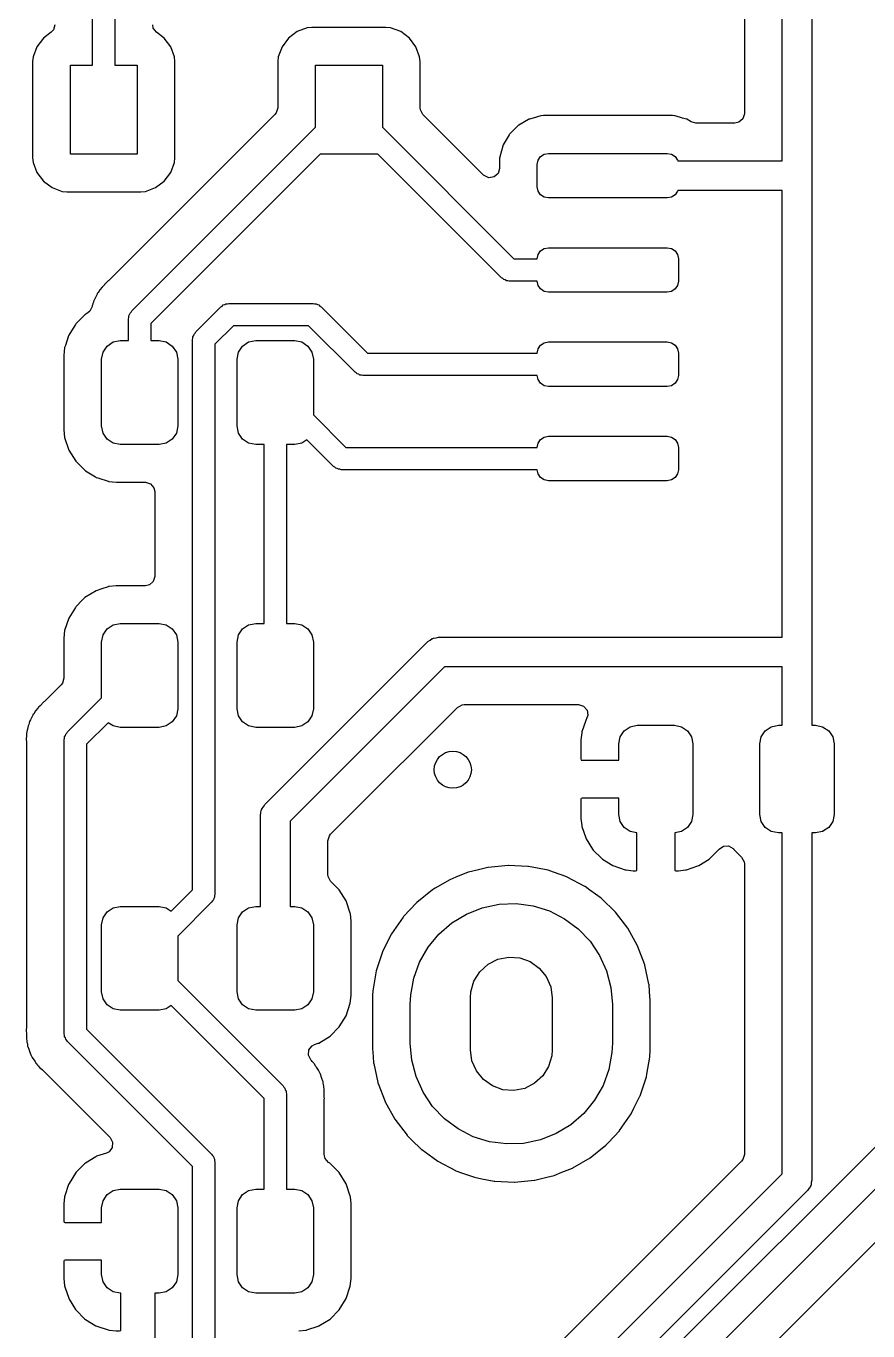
# Model space of a CAD drawing. Extents: x 84 to 124, y -235 to -33.
# Drawn here: x 92.81 to 104.14, y -87.45 to -69.88 of the extents above; entities that cross this region are included whole.
import ezdxf

# ---------------------------------------------------------------- set-up
doc = ezdxf.new("R2010")
doc.units = 0
doc.layers.add('BLACK', color=7, linetype='CONTINUOUS')

msp = doc.modelspace()

# ---------------------------------------------------------------- linework, layer by layer
at = {"layer": 'BLACK', "linetype": 'CONTINUOUS'}
for p, q in [((102.985, -71.692), (102.985, -68.045)), ((103.385, -68.045), (103.385, -79.295)), ((102.477, -68.4613), (102.477, -71.0575)), ((93.704, -70.403), (93.704, -69.2475)), ((94.004, -69.3096), (94.004, -70.403)), ((93.1755, -69.9288), (93.1451, -69.9616)), ((93.1955, -69.8607), (93.1755, -69.9288)), ((94.5204, -69.9047), (94.5125, -69.8607)), ((94.5629, -69.9616), (94.5204, -69.9047)), ((96.5937, -69.9013), (96.4573, -69.9524)), ((96.6559, -69.8945), (96.5937, -69.9013)), ((97.6521, -69.8945), (96.6559, -69.8945)), ((97.7143, -69.9013), (97.6521, -69.8945)), ((97.8507, -69.9524), (97.7143, -69.9013)), ((93.0407, -70.0397), (92.9534, -70.1563)), ((93.1451, -69.9616), (93.0407, -70.0397)), ((94.6673, -70.0397), (94.5629, -69.9616)), ((94.7546, -70.1563), (94.6673, -70.0397)), ((96.3407, -70.0397), (96.2534, -70.1563)), ((96.4573, -69.9524), (96.3407, -70.0397)), ((97.9673, -70.0397), (97.8507, -69.9524)), ((98.0546, -70.1563), (97.9673, -70.0397)), ((92.9023, -70.2927), (92.8955, -70.3549)), ((92.9534, -70.1563), (92.9023, -70.2927)), ((94.8057, -70.2927), (94.7546, -70.1563)), ((94.8125, -70.3549), (94.8057, -70.2927)), ((96.2023, -70.2927), (96.1955, -70.3549)), ((96.2534, -70.1563), (96.2023, -70.2927)), ((98.1057, -70.2927), (98.0546, -70.1563)), ((98.1125, -70.3549), (98.1057, -70.2927)), ((92.8955, -70.3549), (92.8955, -71.6511)), ((93.404, -71.603), (93.404, -70.403)), ((93.404, -70.403), (93.704, -70.403)), ((94.004, -70.403), (94.304, -70.403)), ((94.304, -70.403), (94.304, -71.603)), ((94.8125, -71.6511), (94.8125, -70.3549)), ((96.1955, -70.3549), (96.1955, -70.9781)), ((96.704, -71.2409), (96.704, -70.403)), ((96.704, -70.403), (97.604, -70.403)), ((97.604, -70.403), (97.604, -71.2409)), ((98.1125, -70.978), (98.1125, -70.3549)), ((96.1955, -70.9781), (96.1755, -71.0462)), ((98.1154, -71.0048), (98.1125, -70.978)), ((96.1586, -71.0671), (95.0295, -72.1962)), ((96.1755, -71.0462), (96.1586, -71.0671)), ((98.1494, -71.0671), (98.1154, -71.0048)), ((98.9664, -71.8841), (98.1494, -71.0671)), ((99.5696, -71.1369), (99.44, -71.2135)), ((99.5764, -71.1329), (99.5696, -71.1369)), ((99.5696, -71.1369), (99.5696, -71.1369)), ((99.584, -71.1306), (99.5764, -71.1329)), ((99.6362, -71.1155), (99.584, -71.1306)), ((99.584, -71.1306), (99.584, -71.1306)), ((99.7362, -71.0864), (99.6362, -71.1155)), ((99.7426, -71.0859), (99.7362, -71.0864)), ((99.771, -71.0837), (99.7426, -71.0859)), ((99.7426, -71.0859), (99.7426, -71.0859)), ((99.7711, -71.0837), (99.771, -71.0837)), ((99.7735, -71.0835), (99.7711, -71.0837)), ((101.507, -71.0835), (99.7735, -71.0835)), ((101.509, -71.0837), (101.507, -71.0835)), ((101.537, -71.0859), (101.509, -71.0837)), ((101.509, -71.0837), (101.509, -71.0837)), ((101.544, -71.0864), (101.537, -71.0859)), ((101.537, -71.0859), (101.537, -71.0859)), ((101.644, -71.1155), (101.544, -71.0864)), ((101.696, -71.1306), (101.644, -71.1155)), ((101.704, -71.1329), (101.696, -71.1306)), ((101.696, -71.1306), (101.696, -71.1306)), ((101.76, -71.166), (101.704, -71.1329)), ((101.824, -71.1835), (101.76, -71.166)), ((102.403, -71.1721), (102.35, -71.1835)), ((102.456, -71.1256), (102.403, -71.1721)), ((102.477, -71.0575), (102.456, -71.1256)), ((94.2314, -73.7134), (96.704, -71.2409)), ((97.604, -71.2409), (99.3751, -73.012)), ((99.3115, -71.342), (99.2572, -71.4338)), ((99.3155, -71.3352), (99.3115, -71.342)), ((99.3115, -71.342), (99.3115, -71.342)), ((99.4332, -71.2175), (99.3155, -71.3352)), ((99.44, -71.2135), (99.4332, -71.2175)), ((99.44, -71.2135), (99.44, -71.2135)), ((102.35, -71.1835), (101.824, -71.1835)), ((99.2309, -71.4784), (99.1844, -71.6382)), ((99.2572, -71.4338), (99.2309, -71.4784)), ((92.8955, -71.6511), (92.9023, -71.7133)), ((94.304, -71.603), (93.404, -71.603)), ((96.7661, -71.603), (94.4875, -73.8816)), ((94.8057, -71.7133), (94.8125, -71.6511)), ((97.5419, -71.603), (96.7661, -71.603)), ((99.2069, -73.2681), (97.5419, -71.603)), ((99.1831, -71.6545), (99.1815, -71.6755)), ((99.1815, -71.6755), (99.1815, -71.7951)), ((99.1839, -71.6446), (99.1831, -71.6545)), ((99.1844, -71.6382), (99.1839, -71.6446)), ((99.1839, -71.6446), (99.1839, -71.6446)), ((99.69, -71.742), (99.7014, -71.6846)), ((99.7014, -71.6846), (99.7339, -71.6359)), ((99.7339, -71.6359), (99.7826, -71.6034)), ((99.7826, -71.6034), (99.84, -71.592)), ((99.84, -71.592), (101.44, -71.592)), ((101.44, -71.592), (101.497, -71.6034)), ((101.497, -71.6034), (101.546, -71.6359)), ((101.546, -71.6359), (101.579, -71.6846)), ((101.579, -71.6846), (101.58, -71.692)), ((101.58, -71.692), (102.985, -71.692)), ((92.9023, -71.7133), (92.9534, -71.8497)), ((92.9534, -71.8497), (93.0407, -71.9663)), ((94.6673, -71.9663), (94.7546, -71.8497)), ((94.7546, -71.8497), (94.8057, -71.7133)), ((99.1615, -71.8632), (99.1078, -71.9097)), ((99.1815, -71.7951), (99.1615, -71.8632)), ((99.69, -72.042), (99.69, -71.742)), ((93.0407, -71.9663), (93.1573, -72.0536)), ((94.5507, -72.0536), (94.6673, -71.9663)), ((98.973, -71.8903), (98.9664, -71.8841)), ((99.0376, -71.9198), (98.973, -71.8903)), ((99.1078, -71.9097), (99.0376, -71.9198)), ((99.7014, -72.0994), (99.69, -72.042)), ((93.1573, -72.0536), (93.2937, -72.1047)), ((93.2937, -72.1047), (93.3559, -72.1115)), ((93.3559, -72.1115), (94.3521, -72.1115)), ((95.0295, -72.1962), (93.9299, -73.2958)), ((94.3521, -72.1115), (94.4143, -72.1047)), ((94.4143, -72.1047), (94.5507, -72.0536)), ((99.7339, -72.1481), (99.7014, -72.0994)), ((99.7826, -72.1806), (99.7339, -72.1481)), ((99.84, -72.192), (99.7826, -72.1806)), ((101.44, -72.192), (99.84, -72.192)), ((101.497, -72.1806), (101.44, -72.192)), ((101.546, -72.1481), (101.497, -72.1806)), ((101.579, -72.0994), (101.546, -72.1481)), ((101.58, -72.092), (101.579, -72.0994)), ((102.985, -72.092), (101.58, -72.092)), ((102.985, -78.108), (102.985, -72.092)), ((99.7014, -72.9546), (99.7339, -72.9059)), ((99.7339, -72.9059), (99.7826, -72.8734)), ((99.7826, -72.8734), (99.84, -72.862)), ((99.84, -72.862), (101.44, -72.862)), ((101.44, -72.862), (101.497, -72.8734)), ((101.497, -72.8734), (101.546, -72.9059)), ((101.546, -72.9059), (101.579, -72.9546)), ((99.3751, -73.012), (99.69, -73.012)), ((99.69, -73.012), (99.7014, -72.9546)), ((101.579, -72.9546), (101.59, -73.012)), ((101.59, -73.012), (101.59, -73.312)), ((99.224, -73.2779), (99.2069, -73.2681)), ((99.238, -73.2919), (99.224, -73.2779)), ((93.7902, -73.4482), (93.7793, -73.4647)), ((93.7967, -73.4363), (93.7902, -73.4482)), ((93.8005, -73.4294), (93.7967, -73.4363)), ((93.7967, -73.4363), (93.7967, -73.4363)), ((93.8321, -73.3957), (93.8005, -73.4294)), ((93.8399, -73.3867), (93.8321, -73.3957)), ((93.8426, -73.3832), (93.8399, -73.3867)), ((93.8631, -73.3626), (93.8426, -73.3832)), ((93.8659, -73.3598), (93.8631, -73.3626)), ((93.909, -73.3139), (93.8659, -73.3598)), ((93.9144, -73.3081), (93.909, -73.3139)), ((93.909, -73.3139), (93.909, -73.3139)), ((93.9211, -73.3038), (93.9144, -73.3081)), ((93.9299, -73.2958), (93.9211, -73.3038)), ((93.9211, -73.3038), (93.9211, -73.3038)), ((99.2571, -73.297), (99.238, -73.2919)), ((99.2742, -73.3069), (99.2571, -73.297)), ((99.2939, -73.3069), (99.2742, -73.3069)), ((99.313, -73.312), (99.2939, -73.3069)), ((99.69, -73.312), (99.313, -73.312)), ((99.7014, -73.3694), (99.69, -73.312)), ((99.7339, -73.4181), (99.7014, -73.3694)), ((99.7826, -73.4506), (99.7339, -73.4181)), ((99.84, -73.462), (99.7826, -73.4506)), ((101.497, -73.4506), (101.44, -73.462)), ((101.546, -73.4181), (101.497, -73.4506)), ((101.579, -73.3694), (101.546, -73.4181)), ((101.59, -73.312), (101.579, -73.3694)), ((93.7086, -73.6146), (93.7001, -73.6343)), ((93.715, -73.5959), (93.7086, -73.6146)), ((93.7204, -73.5752), (93.715, -73.5959)), ((93.7243, -73.568), (93.7204, -73.5752)), ((93.7426, -73.5347), (93.7243, -73.568)), ((93.7478, -73.524), (93.7426, -73.5347)), ((93.763, -73.4889), (93.7478, -73.524)), ((93.7662, -73.4816), (93.763, -73.4889)), ((93.763, -73.4889), (93.763, -73.4889)), ((93.7715, -73.4748), (93.7662, -73.4816)), ((93.7793, -73.4647), (93.7715, -73.4748)), ((95.4625, -73.6336), (95.4816, -73.6285)), ((95.4816, -73.6285), (95.4987, -73.6186)), ((95.4987, -73.6186), (95.5184, -73.6186)), ((95.5184, -73.6186), (95.5375, -73.6135)), ((95.5375, -73.6135), (96.6733, -73.6135)), ((96.6733, -73.6135), (96.6924, -73.6186)), ((96.6924, -73.6186), (96.7122, -73.6186)), ((96.7122, -73.6186), (96.7293, -73.6285)), ((96.7293, -73.6285), (96.7483, -73.6336)), ((101.44, -73.462), (99.84, -73.462)), ((93.6007, -73.7645), (93.4757, -73.8897)), ((93.639, -73.7408), (93.6007, -73.7645)), ((93.6667, -73.7175), (93.639, -73.7408)), ((93.6971, -73.6534), (93.6667, -73.7175)), ((93.6989, -73.6422), (93.6971, -73.6534)), ((93.7001, -73.6343), (93.6989, -73.6422)), ((94.1875, -73.8195), (94.1926, -73.8004)), ((94.1926, -73.7807), (94.2025, -73.7636)), ((94.1926, -73.8004), (94.1926, -73.7807)), ((94.2025, -73.7636), (94.2076, -73.7445)), ((94.2076, -73.7445), (94.2216, -73.7305)), ((94.2216, -73.7305), (94.2314, -73.7134)), ((95.0935, -73.9954), (95.4315, -73.6574)), ((95.4315, -73.6574), (95.4486, -73.6475)), ((95.4486, -73.6475), (95.4625, -73.6336)), ((96.7483, -73.6336), (96.7623, -73.6475)), ((96.7623, -73.6475), (96.7794, -73.6574)), ((96.7794, -73.6574), (97.404, -74.282)), ((93.4719, -73.8959), (93.3964, -74.0184)), ((93.4757, -73.8897), (93.4719, -73.8959)), ((93.4719, -73.8959), (93.4719, -73.8959)), ((94.1875, -74.113), (94.1875, -73.8195)), ((94.4875, -73.8816), (94.4875, -74.113)), ((95.5997, -73.9135), (95.3495, -74.1636)), ((96.6112, -73.9135), (95.5997, -73.9135)), ((97.2358, -74.5381), (96.6112, -73.9135)), ((93.3806, -74.0472), (93.3371, -74.1782)), ((93.3829, -74.0403), (93.3806, -74.0472)), ((93.3964, -74.0184), (93.3829, -74.0403)), ((93.8982, -74.1862), (93.9793, -74.132)), ((93.9793, -74.132), (94.075, -74.113)), ((94.075, -74.113), (94.1875, -74.113)), ((94.4875, -74.113), (94.6, -74.113)), ((94.6, -74.113), (94.6957, -74.132)), ((94.6957, -74.132), (94.7768, -74.1862)), ((95.0495, -74.1015), (95.0546, -74.0824)), ((95.0495, -81.5088), (95.0495, -74.1015)), ((95.0546, -74.0627), (95.0645, -74.0456)), ((95.0546, -74.0824), (95.0546, -74.0627)), ((95.0645, -74.0456), (95.0696, -74.0265)), ((95.0696, -74.0265), (95.0836, -74.0125)), ((95.0836, -74.0125), (95.0935, -73.9954)), ((95.7232, -74.1862), (95.8043, -74.132)), ((95.8043, -74.132), (95.9, -74.113)), ((95.9, -74.113), (96.425, -74.113)), ((96.425, -74.113), (96.5207, -74.132)), ((96.5207, -74.132), (96.6018, -74.1862)), ((99.7339, -74.1759), (99.7826, -74.1434)), ((99.7826, -74.1434), (99.84, -74.132)), ((99.84, -74.132), (101.44, -74.132)), ((101.44, -74.132), (101.497, -74.1434)), ((101.497, -74.1434), (101.546, -74.1759)), ((93.3272, -74.2081), (93.3165, -74.3126)), ((93.3165, -74.3126), (93.3165, -75.3134)), ((93.3371, -74.1782), (93.3272, -74.2081)), ((93.825, -74.363), (93.844, -74.2673)), ((93.844, -74.2673), (93.8982, -74.1862)), ((94.7768, -74.1862), (94.831, -74.2673)), ((94.831, -74.2673), (94.85, -74.363)), ((95.3495, -74.1636), (95.3495, -81.571)), ((95.65, -74.363), (95.669, -74.2673)), ((95.669, -74.2673), (95.7232, -74.1862)), ((96.6018, -74.1862), (96.656, -74.2673)), ((96.656, -74.2673), (96.675, -74.363)), ((97.404, -74.282), (99.69, -74.282)), ((99.69, -74.282), (99.7014, -74.2246)), ((99.7014, -74.2246), (99.7339, -74.1759)), ((101.546, -74.1759), (101.579, -74.2246)), ((101.579, -74.2246), (101.59, -74.282)), ((101.59, -74.282), (101.59, -74.582)), ((93.825, -75.263), (93.825, -74.363)), ((94.85, -74.363), (94.85, -75.263)), ((95.65, -75.263), (95.65, -74.363)), ((96.675, -74.363), (96.675, -75.1134)), ((97.2529, -74.5479), (97.2358, -74.5381)), ((97.2668, -74.5619), (97.2529, -74.5479)), ((97.2859, -74.567), (97.2668, -74.5619)), ((97.303, -74.5769), (97.2859, -74.567)), ((97.3228, -74.5769), (97.303, -74.5769)), ((97.3418, -74.582), (97.3228, -74.5769)), ((99.69, -74.582), (97.3418, -74.582)), ((99.7014, -74.6394), (99.69, -74.582)), ((99.7339, -74.6881), (99.7014, -74.6394)), ((101.579, -74.6394), (101.546, -74.6881)), ((101.59, -74.582), (101.579, -74.6394)), ((99.7826, -74.7206), (99.7339, -74.6881)), ((99.84, -74.732), (99.7826, -74.7206)), ((101.44, -74.732), (99.84, -74.732)), ((101.497, -74.7206), (101.44, -74.732)), ((101.546, -74.6881), (101.497, -74.7206)), ((96.675, -75.1134), (97.1136, -75.552)), ((93.3165, -75.3134), (93.3275, -75.4192)), ((93.844, -75.3587), (93.825, -75.263)), ((93.8982, -75.4398), (93.844, -75.3587)), ((94.831, -75.3587), (94.7768, -75.4398)), ((94.85, -75.263), (94.831, -75.3587)), ((95.669, -75.3587), (95.65, -75.263)), ((95.7232, -75.4398), (95.669, -75.3587)), ((93.3275, -75.4192), (93.3834, -75.5869)), ((93.9793, -75.494), (93.8982, -75.4398)), ((94.075, -75.513), (93.9793, -75.494)), ((94.6, -75.513), (94.075, -75.513)), ((94.6957, -75.494), (94.6, -75.513)), ((94.7768, -75.4398), (94.6957, -75.494)), ((95.8043, -75.494), (95.7232, -75.4398)), ((95.9, -75.513), (95.8043, -75.494)), ((96.0125, -75.513), (95.9, -75.513)), ((96.0125, -77.923), (96.0125, -75.513)), ((96.425, -75.513), (96.3125, -75.513)), ((96.3125, -75.513), (96.3125, -77.923)), ((96.5207, -75.494), (96.425, -75.513)), ((96.587, -75.4496), (96.5207, -75.494)), ((96.9454, -75.8081), (96.587, -75.4496)), ((97.1136, -75.552), (99.69, -75.552)), ((99.69, -75.552), (99.7014, -75.4946)), ((99.7014, -75.4946), (99.7339, -75.4459)), ((99.7339, -75.4459), (99.7826, -75.4134)), ((99.7826, -75.4134), (99.84, -75.402)), ((99.84, -75.402), (101.44, -75.402)), ((101.44, -75.402), (101.497, -75.4134)), ((101.497, -75.4134), (101.546, -75.4459)), ((101.546, -75.4459), (101.579, -75.4946)), ((101.579, -75.4946), (101.59, -75.552)), ((101.59, -75.552), (101.59, -75.852)), ((93.3834, -75.5869), (93.4765, -75.7373)), ((93.4765, -75.7373), (93.6017, -75.8623)), ((93.6017, -75.8623), (93.6079, -75.8661)), ((93.6079, -75.8661), (93.6079, -75.8661)), ((93.6079, -75.8661), (93.743, -75.9494)), ((96.9625, -75.8179), (96.9454, -75.8081)), ((96.9765, -75.8319), (96.9625, -75.8179)), ((96.9956, -75.837), (96.9765, -75.8319)), ((97.0127, -75.8469), (96.9956, -75.837)), ((97.0324, -75.8469), (97.0127, -75.8469)), ((97.0515, -75.852), (97.0324, -75.8469)), ((99.69, -75.852), (97.0515, -75.852)), ((99.7014, -75.9094), (99.69, -75.852)), ((99.7339, -75.9581), (99.7014, -75.9094)), ((101.579, -75.9094), (101.546, -75.9581)), ((101.59, -75.852), (101.579, -75.9094)), ((93.743, -75.9494), (93.7523, -75.9551)), ((93.7523, -75.9551), (93.773, -75.962)), ((93.773, -75.962), (93.9136, -76.0086)), ((93.9136, -76.0086), (93.9136, -76.0086)), ((93.9136, -76.0086), (93.9201, -76.0108)), ((93.9201, -76.0108), (93.927, -76.0115)), ((93.927, -76.0115), (93.927, -76.0115)), ((93.927, -76.0115), (93.97, -76.0159)), ((93.97, -76.0159), (94.0246, -76.0215)), ((94.0246, -76.0215), (94.415, -76.0215)), ((94.415, -76.0215), (94.4831, -76.0415)), ((94.4831, -76.0415), (94.5296, -76.0952)), ((99.7826, -75.9906), (99.7339, -75.9581)), ((99.84, -76.002), (99.7826, -75.9906)), ((101.44, -76.002), (99.84, -76.002)), ((101.497, -75.9906), (101.44, -76.002)), ((101.546, -75.9581), (101.497, -75.9906)), ((94.5296, -76.0952), (94.541, -76.1475)), ((94.541, -76.1475), (94.541, -77.2885)), ((94.541, -77.2885), (94.521, -77.3566)), ((93.7511, -77.4814), (93.6007, -77.5745)), ((93.8282, -77.4557), (93.7511, -77.4814)), ((93.9123, -77.4277), (93.8282, -77.4557)), ((93.9188, -77.4255), (93.9123, -77.4277)), ((93.9123, -77.4277), (93.9123, -77.4277)), ((93.9257, -77.4248), (93.9188, -77.4255)), ((94.0213, -77.4148), (93.9257, -77.4248)), ((93.9257, -77.4248), (93.9257, -77.4248)), ((94.0214, -77.4148), (94.0213, -77.4148)), ((94.0246, -77.4145), (94.0214, -77.4148)), ((94.415, -77.4145), (94.0246, -77.4145)), ((94.4674, -77.4031), (94.415, -77.4145)), ((94.521, -77.3566), (94.4674, -77.4031)), ((93.569, -77.6063), (93.4757, -77.6997)), ((93.5955, -77.5797), (93.569, -77.6063)), ((93.6007, -77.5745), (93.5955, -77.5797)), ((93.3829, -77.8503), (93.3272, -78.0181)), ((93.4272, -77.7783), (93.3829, -77.8503)), ((93.4719, -77.7059), (93.4272, -77.7783)), ((93.4757, -77.6997), (93.4719, -77.7059)), ((93.4719, -77.7059), (93.4719, -77.7059)), ((93.3272, -78.0181), (93.3165, -78.1226)), ((93.844, -78.0773), (93.8982, -77.9962)), ((93.8982, -77.9962), (93.9793, -77.942)), ((93.9793, -77.942), (94.075, -77.923)), ((94.075, -77.923), (94.6, -77.923)), ((94.6, -77.923), (94.6957, -77.942)), ((94.6957, -77.942), (94.7768, -77.9962)), ((94.7768, -77.9962), (94.831, -78.0773)), ((95.669, -78.0773), (95.7232, -77.9962)), ((95.7232, -77.9962), (95.8043, -77.942)), ((95.8043, -77.942), (95.9, -77.923)), ((95.9, -77.923), (96.0125, -77.923)), ((96.3125, -77.923), (96.425, -77.923)), ((96.425, -77.923), (96.5207, -77.942)), ((96.5207, -77.942), (96.6018, -77.9962)), ((96.6018, -77.9962), (96.656, -78.0773)), ((93.3165, -78.1226), (93.3165, -78.6606)), ((93.825, -78.173), (93.844, -78.0773)), ((93.825, -78.9234), (93.825, -78.173)), ((94.831, -78.0773), (94.85, -78.173)), ((94.85, -78.173), (94.85, -79.073)), ((95.65, -78.173), (95.669, -78.0773)), ((95.65, -79.073), (95.65, -78.173)), ((96.0211, -80.3631), (98.2178, -78.1663)), ((96.656, -78.0773), (96.675, -78.173)), ((96.675, -78.173), (96.675, -79.073)), ((98.2178, -78.1663), (98.2461, -78.1486)), ((98.2461, -78.1486), (98.2723, -78.1278)), ((98.2723, -78.1278), (98.2835, -78.1252)), ((98.2835, -78.1252), (98.2932, -78.1191)), ((98.2932, -78.1191), (98.3264, -78.1154)), ((98.3264, -78.1154), (98.359, -78.108)), ((98.359, -78.108), (102.985, -78.108)), ((98.4418, -78.508), (96.3625, -80.5873)), ((102.985, -78.508), (98.4418, -78.508)), ((102.985, -79.295), (102.985, -78.508)), ((93.2965, -78.7287), (93.2796, -78.7496)), ((93.3165, -78.6606), (93.2965, -78.7287)), ((93.2796, -78.7496), (93.0644, -78.9648)), ((92.9666, -79.0647), (92.935, -79.0984)), ((92.9744, -79.0557), (92.9666, -79.0647)), ((92.9771, -79.0522), (92.9744, -79.0557)), ((92.9976, -79.0316), (92.9771, -79.0522)), ((93.0004, -79.0288), (92.9976, -79.0316)), ((93.0435, -78.9829), (93.0004, -79.0288)), ((93.0489, -78.9771), (93.0435, -78.9829)), ((93.0435, -78.9829), (93.0435, -78.9829)), ((93.0556, -78.9728), (93.0489, -78.9771)), ((93.0644, -78.9648), (93.0556, -78.9728)), ((93.0556, -78.9728), (93.0556, -78.9728)), ((93.3659, -79.3824), (93.825, -78.9234)), ((94.85, -79.073), (94.831, -79.1687)), ((95.669, -79.1687), (95.65, -79.073)), ((96.675, -79.073), (96.656, -79.1687)), ((97.1269, -80.5421), (98.6156, -79.0534)), ((98.6156, -79.0534), (98.6779, -79.0194)), ((98.6779, -79.0194), (98.7047, -79.0165)), ((98.7047, -79.0165), (100.245, -79.0165)), ((100.245, -79.0165), (100.313, -79.0365)), ((100.313, -79.0365), (100.359, -79.0902)), ((92.8549, -79.2442), (92.8495, -79.2649)), ((92.8676, -79.2211), (92.8549, -79.2442)), ((92.8771, -79.2037), (92.8676, -79.2211)), ((92.8823, -79.193), (92.8771, -79.2037)), ((92.8975, -79.1579), (92.8823, -79.193)), ((92.9007, -79.1506), (92.8975, -79.1579)), ((92.8975, -79.1579), (92.8975, -79.1579)), ((92.906, -79.1438), (92.9007, -79.1506)), ((92.9138, -79.1337), (92.906, -79.1438)), ((92.9247, -79.1172), (92.9138, -79.1337)), ((92.9312, -79.1053), (92.9247, -79.1172)), ((92.935, -79.0984), (92.9312, -79.1053)), ((92.9312, -79.1053), (92.9312, -79.1053)), ((94.7768, -79.2498), (94.6957, -79.304)), ((94.831, -79.1687), (94.7768, -79.2498)), ((95.7232, -79.2498), (95.669, -79.1687)), ((95.8043, -79.304), (95.7232, -79.2498)), ((96.6018, -79.2498), (96.5207, -79.304)), ((96.656, -79.1687), (96.6018, -79.2498)), ((100.341, -79.2294), (100.29, -79.3837)), ((100.347, -79.2162), (100.341, -79.2294)), ((100.352, -79.2086), (100.347, -79.2162)), ((100.369, -79.1604), (100.352, -79.2086)), ((100.359, -79.0902), (100.369, -79.1604)), ((92.8135, -79.4268), (92.8119, -79.4465)), ((92.8194, -79.3824), (92.8135, -79.4053)), ((92.8135, -79.4053), (92.8135, -79.4268)), ((92.825, -79.3606), (92.8194, -79.3824)), ((92.8274, -79.3489), (92.825, -79.3606)), ((92.831, -79.3262), (92.8274, -79.3489)), ((92.8346, -79.3033), (92.831, -79.3262)), ((92.8431, -79.2836), (92.8346, -79.3033)), ((92.8495, -79.2649), (92.8431, -79.2836)), ((93.337, -79.4326), (93.3421, -79.4135)), ((93.3421, -79.4135), (93.3561, -79.3995)), ((93.3561, -79.3995), (93.3659, -79.3824)), ((93.913, -79.2596), (93.622, -79.5506)), ((93.9793, -79.304), (93.913, -79.2596)), ((94.075, -79.323), (93.9793, -79.304)), ((94.6, -79.323), (94.075, -79.323)), ((94.6957, -79.304), (94.6, -79.323)), ((95.9, -79.323), (95.8043, -79.304)), ((96.425, -79.323), (95.9, -79.323)), ((96.5207, -79.304), (96.425, -79.323)), ((100.287, -79.3971), (100.277, -79.4914)), ((100.29, -79.3837), (100.287, -79.3971)), ((100.804, -79.4493), (100.858, -79.3682)), ((100.858, -79.3682), (100.939, -79.314)), ((100.939, -79.314), (101.035, -79.295)), ((101.035, -79.295), (101.535, -79.295)), ((101.535, -79.295), (101.631, -79.314)), ((101.631, -79.314), (101.712, -79.3682)), ((101.712, -79.3682), (101.766, -79.4493)), ((102.704, -79.4493), (102.758, -79.3682)), ((102.758, -79.3682), (102.839, -79.314)), ((102.839, -79.314), (102.935, -79.295)), ((102.935, -79.295), (102.985, -79.295)), ((103.385, -79.295), (103.435, -79.295)), ((103.435, -79.295), (103.531, -79.314)), ((103.531, -79.314), (103.612, -79.3682)), ((103.612, -79.3682), (103.666, -79.4493)), ((92.8119, -79.4465), (92.8086, -79.4677)), ((92.8086, -79.4677), (92.8108, -79.4914)), ((92.8108, -79.4914), (92.8129, -79.5136)), ((92.8129, -79.5136), (92.8135, -79.5255)), ((92.8135, -79.5255), (92.8135, -83.3669)), ((93.322, -79.4885), (93.3271, -79.4694)), ((93.322, -83.449), (93.322, -79.4885)), ((93.3271, -79.4497), (93.337, -79.4326)), ((93.3271, -79.4694), (93.3271, -79.4497)), ((93.622, -79.5506), (93.622, -83.3869)), ((100.277, -79.4914), (100.277, -79.4979)), ((100.277, -79.4979), (100.277, -79.7479)), ((100.785, -79.545), (100.804, -79.4493)), ((100.785, -79.766), (100.785, -79.545)), ((101.766, -79.4493), (101.785, -79.545)), ((101.785, -79.545), (101.785, -80.495)), ((102.685, -79.545), (102.704, -79.4493)), ((102.685, -80.495), (102.685, -79.545)), ((103.666, -79.4493), (103.685, -79.545)), ((103.685, -79.545), (103.685, -80.495)), ((100.277, -79.7479), (100.281, -79.7631)), ((100.281, -79.7631), (100.283, -79.7643)), ((100.283, -79.7643), (100.291, -79.766)), ((100.291, -79.766), (100.785, -79.766)), ((100.279, -80.2799), (100.277, -80.2875)), ((100.277, -80.2875), (100.277, -80.5421)), ((100.28, -80.2785), (100.279, -80.2799)), ((100.295, -80.274), (100.28, -80.2785)), ((100.785, -80.274), (100.295, -80.274)), ((100.785, -80.495), (100.785, -80.274)), ((95.9625, -80.5042), (95.97, -80.4716)), ((95.97, -80.4716), (95.9737, -80.4384)), ((95.9737, -80.4384), (95.9799, -80.4287)), ((95.9799, -80.4287), (95.9824, -80.4175)), ((95.9824, -80.4175), (96.0033, -80.3914)), ((96.0033, -80.3914), (96.0211, -80.3631)), ((95.9625, -81.733), (95.9625, -80.5042)), ((96.3625, -80.5873), (96.3625, -81.733)), ((96.9079, -80.7611), (97.1269, -80.5421)), ((100.277, -80.5421), (100.277, -80.5486)), ((100.277, -80.5486), (100.287, -80.6442)), ((100.287, -80.6442), (100.29, -80.6576)), ((100.29, -80.6576), (100.342, -80.8118)), ((100.804, -80.5907), (100.785, -80.495)), ((100.858, -80.6718), (100.804, -80.5907)), ((101.766, -80.5907), (101.712, -80.6718)), ((101.785, -80.495), (101.766, -80.5907)), ((102.704, -80.5907), (102.685, -80.495)), ((102.758, -80.6718), (102.704, -80.5907)), ((103.666, -80.5907), (103.612, -80.6718)), ((103.685, -80.495), (103.666, -80.5907)), ((96.871, -80.8502), (96.891, -80.782)), ((96.891, -80.782), (96.9079, -80.7611)), ((100.342, -80.8118), (100.348, -80.825)), ((100.348, -80.825), (100.433, -80.9628)), ((100.939, -80.726), (100.858, -80.6718)), ((101.031, -80.7442), (100.939, -80.726)), ((101.031, -81.2395), (101.031, -80.7442)), ((101.631, -80.726), (101.539, -80.7442)), ((101.539, -80.7442), (101.539, -81.2349)), ((101.712, -80.6718), (101.631, -80.726)), ((102.839, -80.726), (102.758, -80.6718)), ((102.935, -80.745), (102.839, -80.726)), ((102.985, -80.745), (102.935, -80.745)), ((102.985, -85.3372), (102.985, -80.745)), ((103.435, -80.745), (103.385, -80.745)), ((103.385, -80.745), (103.385, -85.4203)), ((103.531, -80.726), (103.435, -80.745)), ((103.612, -80.6718), (103.531, -80.726)), ((96.871, -81.3042), (96.871, -80.8502)), ((100.433, -80.9628), (100.442, -80.9742)), ((100.442, -80.9742), (100.557, -81.0887)), ((102.014, -81.0879), (102.129, -80.9732)), ((102.129, -80.9732), (102.136, -80.9642)), ((102.136, -80.9642), (102.194, -80.9232)), ((102.194, -80.9232), (102.265, -80.9199)), ((102.265, -80.9199), (102.326, -80.9556)), ((102.326, -80.9556), (102.333, -80.9634)), ((102.333, -80.9634), (102.337, -80.9693)), ((102.337, -80.9693), (102.342, -80.9745)), ((102.342, -80.9745), (102.44, -81.0722)), ((99.2975, -81.182), (99.0276, -81.2077)), ((99.3021, -81.1822), (99.2975, -81.182)), ((99.5638, -81.1952), (99.3021, -81.1822)), ((99.3021, -81.1822), (99.3021, -81.1822)), ((100.557, -81.0887), (100.568, -81.0978)), ((100.568, -81.0978), (100.706, -81.1828)), ((100.706, -81.1828), (100.719, -81.189)), ((100.719, -81.189), (100.874, -81.2401)), ((101.698, -81.2399), (101.852, -81.1884)), ((101.852, -81.1884), (101.865, -81.1822)), ((101.865, -81.1822), (102.003, -81.0969)), ((102.003, -81.0969), (102.014, -81.0879)), ((102.44, -81.0722), (102.474, -81.1344)), ((102.474, -81.1344), (102.477, -81.1613)), ((102.477, -81.1613), (102.477, -85.0743)), ((96.8739, -81.3311), (96.871, -81.3042)), ((96.908, -81.3934), (96.8739, -81.3311)), ((98.5919, -81.342), (98.5128, -81.374)), ((98.7599, -81.2739), (98.5919, -81.342)), ((98.7642, -81.2722), (98.7599, -81.2739)), ((98.7599, -81.2739), (98.7599, -81.2739)), ((98.898, -81.2395), (98.7642, -81.2722)), ((99.0231, -81.2088), (98.898, -81.2395)), ((99.0276, -81.2077), (99.0231, -81.2088)), ((99.0231, -81.2088), (99.0231, -81.2088)), ((99.5683, -81.1955), (99.5638, -81.1952)), ((99.5638, -81.1952), (99.5638, -81.1952)), ((99.5728, -81.1963), (99.5683, -81.1955)), ((99.7156, -81.2245), (99.5728, -81.1963)), ((99.5728, -81.1963), (99.5728, -81.1963)), ((99.8344, -81.2479), (99.7156, -81.2245)), ((99.908, -81.2739), (99.8344, -81.2479)), ((100.086, -81.3367), (99.908, -81.2739)), ((100.09, -81.3382), (100.086, -81.3367)), ((100.086, -81.3367), (100.086, -81.3367)), ((100.33, -81.4645), (100.09, -81.3382)), ((100.874, -81.2401), (100.887, -81.243)), ((100.887, -81.243), (100.981, -81.2527)), ((100.981, -81.2527), (100.988, -81.253)), ((100.988, -81.253), (101.013, -81.253)), ((101.013, -81.253), (101.028, -81.2485)), ((101.028, -81.2485), (101.029, -81.2471)), ((101.029, -81.2471), (101.031, -81.2395)), ((101.539, -81.2349), (101.543, -81.2501)), ((101.543, -81.2501), (101.545, -81.2513)), ((101.545, -81.2513), (101.553, -81.253)), ((101.553, -81.253), (101.582, -81.253)), ((101.582, -81.253), (101.589, -81.2527)), ((101.589, -81.2527), (101.684, -81.2427)), ((101.684, -81.2427), (101.698, -81.2399)), ((94.762, -81.7964), (95.0495, -81.5088)), ((97.0235, -81.5087), (96.908, -81.3934)), ((97.1165, -81.6591), (97.0235, -81.5087)), ((98.2788, -81.511), (98.0671, -81.6804)), ((98.2917, -81.5035), (98.2788, -81.511)), ((98.317, -81.4887), (98.2917, -81.5035)), ((98.5128, -81.374), (98.317, -81.4887)), ((100.334, -81.4671), (100.33, -81.4645)), ((100.399, -81.5149), (100.334, -81.4671)), ((100.549, -81.624), (100.399, -81.5149)), ((95.3056, -81.677), (94.85, -82.1326)), ((95.3155, -81.6599), (95.3056, -81.677)), ((95.3294, -81.646), (95.3155, -81.6599)), ((95.3345, -81.6269), (95.3294, -81.646)), ((95.3444, -81.6098), (95.3345, -81.6269)), ((95.3495, -81.571), (95.3444, -81.5901)), ((95.3444, -81.5901), (95.3444, -81.6098)), ((97.1725, -81.8268), (97.1165, -81.6591)), ((98.0639, -81.6837), (97.8908, -81.8691)), ((98.0671, -81.6804), (98.0639, -81.6837)), ((98.9492, -81.7524), (99.1743, -81.7051)), ((99.1743, -81.7051), (99.4041, -81.6965)), ((99.4041, -81.6965), (99.632, -81.7267)), ((100.743, -81.8136), (100.549, -81.624)), ((93.825, -81.983), (93.844, -81.8873)), ((93.844, -81.8873), (93.8982, -81.8062)), ((93.8982, -81.8062), (93.9793, -81.752)), ((93.9793, -81.752), (94.075, -81.733)), ((94.075, -81.733), (94.6, -81.733)), ((94.6, -81.733), (94.6957, -81.752)), ((94.6957, -81.752), (94.762, -81.7964)), ((95.65, -81.983), (95.669, -81.8873)), ((95.669, -81.8873), (95.7232, -81.8062)), ((95.7232, -81.8062), (95.8043, -81.752)), ((95.8043, -81.752), (95.9, -81.733)), ((95.9, -81.733), (95.9625, -81.733)), ((96.3625, -81.733), (96.425, -81.733)), ((96.425, -81.733), (96.5207, -81.752)), ((96.5207, -81.752), (96.6018, -81.8062)), ((96.6018, -81.8062), (96.656, -81.8873)), ((96.656, -81.8873), (96.675, -81.983)), ((97.1732, -81.8337), (97.1725, -81.8268)), ((97.1783, -81.8823), (97.1732, -81.8337)), ((97.1732, -81.8337), (97.1732, -81.8337)), ((97.1835, -81.9326), (97.1783, -81.8823)), ((97.882, -81.8785), (97.7274, -82.1013)), ((97.8908, -81.8691), (97.882, -81.8785)), ((98.5387, -81.9561), (98.7353, -81.8368)), ((98.7353, -81.8368), (98.9492, -81.7524)), ((99.632, -81.7267), (99.8517, -81.7949)), ((99.8517, -81.7949), (100.057, -81.8991)), ((100.908, -82.0291), (100.743, -81.8136)), ((93.825, -82.883), (93.825, -81.983)), ((95.65, -82.883), (95.65, -81.983)), ((96.675, -81.983), (96.675, -82.883)), ((97.1835, -82.9334), (97.1835, -81.9326)), ((98.365, -82.1069), (98.5387, -81.9561)), ((100.057, -81.8991), (100.241, -82.0364)), ((100.241, -82.0364), (100.4, -82.2028)), ((101.039, -82.2662), (100.908, -82.0291)), ((94.85, -82.1326), (94.85, -82.7334)), ((97.7254, -82.1054), (97.6433, -82.2705)), ((97.7274, -82.1013), (97.7254, -82.1054)), ((97.7254, -82.1054), (97.7254, -82.1054)), ((98.2192, -82.2847), (98.365, -82.1069)), ((100.4, -82.2028), (100.528, -82.3936)), ((97.6066, -82.3441), (97.5222, -82.6018)), ((97.6433, -82.2705), (97.6066, -82.3441)), ((98.1054, -82.4845), (98.2192, -82.2847)), ((99.1591, -82.4456), (99.3055, -82.4161)), ((99.3055, -82.4161), (99.4544, -82.427)), ((100.528, -82.3936), (100.623, -82.6033)), ((101.135, -82.5198), (101.039, -82.2662)), ((98.027, -82.7007), (98.1054, -82.4845)), ((98.9162, -82.6144), (99.0261, -82.5134)), ((99.0261, -82.5134), (99.1591, -82.4456)), ((99.4544, -82.427), (99.5948, -82.4776)), ((99.5948, -82.4776), (99.7165, -82.5641)), ((99.7165, -82.5641), (99.8104, -82.6801)), ((101.136, -82.5242), (101.135, -82.5198)), ((101.193, -82.7801), (101.136, -82.5242)), ((101.136, -82.5242), (101.136, -82.5242)), ((94.85, -82.7334), (96.2686, -84.1519)), ((97.5222, -82.6018), (97.4758, -82.8689)), ((97.986, -82.927), (98.027, -82.7007)), ((98.7959, -82.8847), (98.8375, -82.7413)), ((98.8375, -82.7413), (98.9162, -82.6144)), ((99.8104, -82.6801), (99.8697, -82.8171)), ((100.623, -82.6033), (100.681, -82.8259)), ((93.844, -82.9787), (93.825, -82.883)), ((95.669, -82.9787), (95.65, -82.883)), ((96.675, -82.883), (96.656, -82.9787)), ((97.1728, -83.0379), (97.1835, -82.9334)), ((97.4727, -82.9302), (97.4715, -82.9546)), ((97.4756, -82.8728), (97.4727, -82.9302)), ((97.4758, -82.8689), (97.4756, -82.8728)), ((97.98, -83.055), (97.986, -82.927)), ((98.79, -82.965), (98.7959, -82.8847)), ((99.8697, -82.8171), (99.89, -82.965)), ((100.681, -82.8259), (100.7, -83.055)), ((101.194, -82.7845), (101.193, -82.7801)), ((101.194, -82.7891), (101.194, -82.7845)), ((101.206, -82.9562), (101.194, -82.7891)), ((93.8982, -83.0598), (93.844, -82.9787)), ((93.9793, -83.114), (93.8982, -83.0598)), ((94.075, -83.133), (93.9793, -83.114)), ((94.6957, -83.114), (94.6, -83.133)), ((94.762, -83.0696), (94.6957, -83.114)), ((96.0125, -84.3201), (94.762, -83.0696)), ((95.7232, -83.0598), (95.669, -82.9787)), ((95.8043, -83.114), (95.7232, -83.0598)), ((95.9, -83.133), (95.8043, -83.114)), ((96.5207, -83.114), (96.425, -83.133)), ((96.6018, -83.0598), (96.5207, -83.114)), ((96.656, -82.9787), (96.6018, -83.0598)), ((97.1171, -83.2057), (97.1728, -83.0379)), ((97.4715, -82.9546), (97.4715, -83.6439)), ((97.98, -83.575), (97.98, -83.055)), ((98.79, -83.665), (98.79, -82.965)), ((99.89, -82.965), (99.89, -83.665)), ((100.7, -83.055), (100.7, -83.575)), ((101.209, -82.9861), (101.206, -82.9562)), ((101.209, -83.6754), (101.209, -82.9861)), ((94.6, -83.133), (94.075, -83.133)), ((96.425, -83.133), (95.9, -83.133)), ((97.0243, -83.3563), (97.1171, -83.2057)), ((92.8129, -83.3788), (92.8112, -83.3865)), ((92.8112, -83.3865), (92.8115, -83.3945)), ((92.8115, -83.3945), (92.8134, -83.4574)), ((92.8135, -83.3669), (92.8129, -83.3788)), ((92.8134, -83.4574), (92.8135, -83.4613)), ((92.8135, -83.4613), (92.8135, -83.4904)), ((93.3271, -83.4681), (93.322, -83.449)), ((93.3271, -83.4878), (93.3271, -83.4681)), ((93.622, -83.3869), (95.3056, -85.0705)), ((96.8993, -83.4815), (97.0243, -83.3563)), ((92.8135, -83.4904), (92.8141, -83.4948)), ((92.8141, -83.4948), (92.815, -83.5067)), ((92.815, -83.5067), (92.8164, -83.5528)), ((92.8164, -83.5528), (92.8186, -83.5604)), ((92.8186, -83.5604), (92.8186, -83.5604)), ((92.8186, -83.5604), (92.8224, -83.5734)), ((92.8224, -83.5734), (92.8264, -83.5928)), ((92.8264, -83.5928), (92.8291, -83.6141)), ((92.8291, -83.6141), (92.832, -83.6214)), ((92.832, -83.6214), (92.832, -83.6214)), ((92.832, -83.6214), (92.8461, -83.657)), ((93.337, -83.5049), (93.3271, -83.4878)), ((93.3421, -83.524), (93.337, -83.5049)), ((93.3561, -83.538), (93.3421, -83.524)), ((93.3659, -83.5551), (93.3561, -83.538)), ((95.0495, -85.2387), (93.3659, -83.5551)), ((96.6159, -83.6651), (96.6329, -83.6439)), ((96.6329, -83.6439), (96.6603, -83.6097)), ((96.6603, -83.6097), (96.6927, -83.5933)), ((96.6927, -83.5933), (96.742, -83.5769)), ((96.742, -83.5769), (96.7489, -83.5746)), ((96.742, -83.5769), (96.742, -83.5769)), ((96.7489, -83.5746), (96.8993, -83.4815)), ((97.4715, -83.6439), (97.4717, -83.6462)), ((97.4717, -83.6462), (97.4797, -83.7572)), ((97.4717, -83.6462), (97.4717, -83.6462)), ((97.9994, -83.8041), (97.98, -83.575)), ((100.7, -83.575), (100.694, -83.703)), ((92.8461, -83.657), (92.85, -83.6682)), ((92.85, -83.6682), (92.8629, -83.7126)), ((92.8629, -83.7126), (92.8738, -83.7311)), ((92.8738, -83.7311), (92.8825, -83.7488)), ((92.8825, -83.7488), (92.8904, -83.7688)), ((92.8904, -83.7688), (92.9124, -83.7991)), ((92.9124, -83.7991), (92.9175, -83.8061)), ((92.9175, -83.8061), (92.924, -83.816)), ((92.924, -83.816), (92.9435, -83.849)), ((96.6087, -83.7357), (96.6159, -83.6651)), ((96.6406, -83.7989), (96.6087, -83.7357)), ((96.6463, -83.8036), (96.6406, -83.7989)), ((96.651, -83.8101), (96.6463, -83.8036)), ((96.6589, -83.821), (96.651, -83.8101)), ((96.6718, -83.836), (96.6589, -83.821)), ((97.4797, -83.7572), (97.4861, -83.8455)), ((98.0572, -84.0267), (97.9994, -83.8041)), ((98.8103, -83.8129), (98.79, -83.665)), ((98.8695, -83.9499), (98.8103, -83.8129)), ((99.8841, -83.7453), (99.8424, -83.8887)), ((99.89, -83.665), (99.8841, -83.7453)), ((100.694, -83.703), (100.653, -83.9293)), ((101.164, -83.9944), (101.204, -83.7649)), ((101.204, -83.7611), (101.209, -83.6754)), ((101.204, -83.7648), (101.204, -83.7611)), ((101.204, -83.7649), (101.204, -83.7648)), ((92.9435, -83.849), (92.9435, -83.849)), ((92.9435, -83.849), (92.9475, -83.8558)), ((92.9475, -83.8558), (92.9627, -83.871)), ((92.9627, -83.871), (92.9756, -83.886)), ((92.9756, -83.886), (92.9882, -83.9034)), ((92.9882, -83.9034), (93.0226, -83.9318)), ((93.0226, -83.9318), (93.0238, -83.9328)), ((93.0238, -83.9328), (93.0325, -83.9408)), ((93.0325, -83.9408), (93.9389, -84.8471)), ((96.687, -83.8512), (96.6718, -83.836)), ((96.691, -83.858), (96.687, -83.8512)), ((96.7105, -83.891), (96.691, -83.858)), ((96.691, -83.858), (96.691, -83.858)), ((96.717, -83.9009), (96.7105, -83.891)), ((96.7441, -83.9382), (96.717, -83.9009)), ((96.752, -83.9582), (96.7441, -83.9382)), ((96.7607, -83.9759), (96.752, -83.9582)), ((96.7716, -83.9944), (96.7607, -83.9759)), ((96.7845, -84.0388), (96.7716, -83.9944)), ((97.4861, -83.8455), (97.4871, -83.8499)), ((97.4871, -83.8499), (97.4871, -83.8499)), ((97.4871, -83.8499), (97.5435, -84.1055)), ((98.9635, -84.0659), (98.8695, -83.9499)), ((99.8424, -83.8887), (99.7638, -84.0156)), ((100.653, -83.9293), (100.575, -84.1455)), ((101.158, -84.0282), (101.164, -83.9944)), ((96.2686, -84.1519), (96.2784, -84.169)), ((96.2784, -84.169), (96.2924, -84.183)), ((96.7884, -84.05), (96.7845, -84.0388)), ((96.8025, -84.0856), (96.7884, -84.05)), ((96.8054, -84.0929), (96.8025, -84.0856)), ((96.8025, -84.0856), (96.8025, -84.0856)), ((96.8064, -84.1008), (96.8054, -84.0929)), ((96.8081, -84.1142), (96.8064, -84.1008)), ((96.8064, -84.1008), (96.8064, -84.1008)), ((96.8121, -84.1336), (96.8081, -84.1142)), ((96.8181, -84.1542), (96.8121, -84.1336)), ((96.8183, -84.1621), (96.8181, -84.1542)), ((96.8195, -84.2003), (96.8183, -84.1621)), ((97.5435, -84.1055), (97.5446, -84.1102)), ((97.5446, -84.1102), (97.5568, -84.1424)), ((97.5568, -84.1424), (97.6317, -84.3401)), ((98.1517, -84.2364), (98.0572, -84.0267)), ((99.0852, -84.1524), (98.9635, -84.0659)), ((99.2256, -84.203), (99.0852, -84.1524)), ((99.6539, -84.1166), (99.5209, -84.1844)), ((99.7638, -84.0156), (99.6539, -84.1166)), ((100.575, -84.1455), (100.461, -84.3453)), ((101.073, -84.2859), (101.158, -84.0282)), ((96.0125, -85.543), (96.0125, -84.3201)), ((96.2924, -84.183), (96.2975, -84.2021)), ((96.2975, -84.2021), (96.3074, -84.2192)), ((96.3074, -84.2192), (96.3074, -84.2389)), ((96.3074, -84.2389), (96.3125, -84.258)), ((96.3125, -84.258), (96.3125, -85.543)), ((96.8204, -84.2122), (96.8195, -84.2003)), ((96.821, -84.2166), (96.8204, -84.2122)), ((96.821, -84.2457), (96.821, -84.2166)), ((96.8211, -84.2496), (96.821, -84.2457)), ((96.821, -84.3401), (96.8216, -84.3282)), ((96.821, -85.0757), (96.821, -84.3401)), ((96.8228, -84.3033), (96.8211, -84.2496)), ((96.8216, -84.3282), (96.8233, -84.3205)), ((96.8233, -84.3205), (96.8228, -84.3033)), ((97.6317, -84.3401), (97.6407, -84.3638)), ((98.2801, -84.4272), (98.1517, -84.2364)), ((99.3745, -84.2139), (99.2256, -84.203)), ((99.5209, -84.1844), (99.3745, -84.2139)), ((99.9346, -89.2766), (104.895, -84.3162)), ((100.461, -84.3453), (100.315, -84.5231)), ((100.991, -84.4513), (101.071, -84.29)), ((101.071, -84.29), (101.073, -84.2859)), ((101.071, -84.29), (101.071, -84.29)), ((97.6407, -84.3638), (97.7723, -84.6009)), ((98.4388, -84.5936), (98.2801, -84.4272)), ((100.315, -84.5231), (100.141, -84.6739)), ((100.953, -84.5287), (100.991, -84.4513)), ((97.7723, -84.6009), (97.9368, -84.8164)), ((98.6233, -84.7309), (98.4388, -84.5936)), ((100.141, -84.6739), (99.9447, -84.7932)), ((105.236, -84.5404), (100.276, -89.5008)), ((100.798, -84.7515), (100.953, -84.5287)), ((93.9389, -84.8471), (93.9729, -84.9094)), ((97.9368, -84.8164), (97.9401, -84.8196)), ((97.9401, -84.8196), (97.9401, -84.8196)), ((97.9401, -84.8196), (97.9984, -84.8766)), ((97.9984, -84.8766), (98.1307, -85.006)), ((98.8283, -84.8351), (98.6233, -84.7309)), ((99.048, -84.9033), (98.8283, -84.8351)), ((99.7308, -84.8776), (99.5057, -84.9249)), ((99.9447, -84.7932), (99.7308, -84.8776)), ((100.646, -84.9146), (100.795, -84.7548)), ((100.795, -84.7548), (100.798, -84.7515)), ((100.795, -84.7548), (100.795, -84.7548)), ((93.8896, -85.0557), (93.7582, -85.0996)), ((93.9253, -85.0371), (93.8896, -85.0557)), ((93.9678, -84.9802), (93.9253, -85.0371)), ((93.9729, -84.9094), (93.9678, -84.9802)), ((98.1307, -85.006), (98.1344, -85.0087)), ((98.1344, -85.0087), (98.1344, -85.0087)), ((98.1344, -85.0087), (98.2821, -85.1161)), ((99.2759, -84.9335), (99.048, -84.9033)), ((99.5057, -84.9249), (99.2759, -84.9335)), ((100.401, -85.119), (100.613, -84.9496)), ((100.613, -84.9496), (100.646, -84.9146)), ((101.303, -89.1932), (105.576, -84.9205)), ((93.5958, -85.2001), (93.4813, -85.3148)), ((93.6072, -85.1911), (93.5958, -85.2001)), ((93.745, -85.1058), (93.6072, -85.1911)), ((93.7582, -85.0996), (93.745, -85.1058)), ((95.3056, -85.0705), (95.3155, -85.0876)), ((95.3155, -85.0876), (95.3294, -85.1015)), ((95.3294, -85.1015), (95.3345, -85.1206)), ((95.3345, -85.1206), (95.3444, -85.1377)), ((95.3444, -85.1377), (95.3444, -85.1574)), ((95.3444, -85.1574), (95.3495, -85.1765)), ((95.3495, -85.1765), (95.3495, -90.3214)), ((96.8334, -85.1302), (96.821, -85.0757)), ((96.8809, -85.183), (96.8334, -85.1302)), ((96.8983, -85.1937), (96.8809, -85.183)), ((97.0235, -85.3187), (96.8983, -85.1937)), ((98.2821, -85.1161), (98.35, -85.1655)), ((98.35, -85.1655), (98.5899, -85.2918)), ((102.44, -85.1634), (98.996, -88.6071)), ((100.167, -85.256), (100.401, -85.119)), ((102.456, -85.1425), (102.44, -85.1634)), ((102.477, -85.0743), (102.456, -85.1425)), ((93.4722, -85.3262), (93.3872, -85.4642)), ((93.4813, -85.3148), (93.4722, -85.3262)), ((95.0495, -90.3835), (95.0495, -85.2387)), ((97.1165, -85.4691), (97.0235, -85.3187)), ((98.5899, -85.2918), (98.5942, -85.2933)), ((98.5942, -85.2933), (98.5943, -85.2933)), ((98.5943, -85.2933), (98.6836, -85.3249)), ((98.6836, -85.3249), (98.8456, -85.3821)), ((98.8456, -85.3821), (98.9437, -85.4014)), ((98.9437, -85.4014), (99.1072, -85.4337)), ((99.3351, -88.9871), (102.985, -85.3372)), ((99.6569, -85.4212), (99.8166, -85.3821)), ((99.8166, -85.3821), (99.9158, -85.3578)), ((99.9158, -85.3578), (100.022, -85.3148)), ((100.022, -85.3148), (100.163, -85.2577)), ((100.163, -85.2577), (100.167, -85.256)), ((100.163, -85.2577), (100.163, -85.2577)), ((93.381, -85.4774), (93.3299, -85.6317)), ((93.3872, -85.4642), (93.381, -85.4774)), ((93.8982, -85.6162), (93.9793, -85.562)), ((93.9793, -85.562), (94.075, -85.543)), ((94.075, -85.543), (94.6, -85.543)), ((94.6, -85.543), (94.6957, -85.562)), ((94.6957, -85.562), (94.7768, -85.6162)), ((95.7232, -85.6162), (95.8043, -85.562)), ((95.8043, -85.562), (95.9, -85.543)), ((95.9, -85.543), (96.0125, -85.543)), ((96.3125, -85.543), (96.425, -85.543)), ((96.425, -85.543), (96.5207, -85.562)), ((96.5207, -85.562), (96.6018, -85.6162)), ((97.1725, -85.6368), (97.1165, -85.4691)), ((99.1072, -85.4337), (99.1072, -85.4337)), ((99.1072, -85.4337), (99.1117, -85.4345)), ((99.1117, -85.4345), (99.1162, -85.4348)), ((99.1162, -85.4348), (99.1162, -85.4348)), ((99.1162, -85.4348), (99.3779, -85.4478)), ((99.3779, -85.4478), (99.3779, -85.4478)), ((99.3779, -85.4478), (99.3825, -85.448)), ((99.3825, -85.448), (99.6524, -85.4223)), ((99.6524, -85.4223), (99.6569, -85.4212)), ((99.6569, -85.4212), (99.6569, -85.4212)), ((103.326, -85.5614), (99.6765, -89.2114)), ((103.344, -85.5331), (103.326, -85.5614)), ((103.365, -85.507), (103.344, -85.5331)), ((103.368, -85.4958), (103.365, -85.507)), ((103.374, -85.4861), (103.368, -85.4958)), ((103.378, -85.4529), (103.374, -85.4861)), ((103.385, -85.4203), (103.378, -85.4529)), ((93.3173, -85.7394), (93.317, -85.7459)), ((93.317, -85.7459), (93.317, -85.9709)), ((93.327, -85.6451), (93.3173, -85.7394)), ((93.3299, -85.6317), (93.327, -85.6451)), ((93.825, -85.793), (93.844, -85.6973)), ((93.844, -85.6973), (93.8982, -85.6162)), ((94.7768, -85.6162), (94.831, -85.6973)), ((94.831, -85.6973), (94.85, -85.793)), ((95.65, -85.793), (95.669, -85.6973)), ((95.669, -85.6973), (95.7232, -85.6162)), ((96.6018, -85.6162), (96.656, -85.6973)), ((96.656, -85.6973), (96.675, -85.793)), ((97.1732, -85.6437), (97.1725, -85.6368)), ((97.1832, -85.7394), (97.1732, -85.6437)), ((97.1732, -85.6437), (97.1732, -85.6437)), ((97.1835, -85.7426), (97.1832, -85.7394)), ((97.1835, -86.7434), (97.1835, -85.7426)), ((93.825, -85.989), (93.825, -85.793)), ((94.85, -85.793), (94.85, -86.693)), ((95.65, -86.693), (95.65, -85.793)), ((96.675, -85.793), (96.675, -86.693)), ((93.317, -85.9709), (93.3215, -85.9861)), ((93.3215, -85.9861), (93.3229, -85.9873)), ((93.3229, -85.9873), (93.3305, -85.989)), ((93.3305, -85.989), (93.825, -85.989)), ((93.3187, -86.5029), (93.317, -86.5105)), ((93.317, -86.5105), (93.317, -86.7401)), ((93.3199, -86.5015), (93.3187, -86.5029)), ((93.3351, -86.497), (93.3199, -86.5015)), ((93.825, -86.497), (93.3351, -86.497)), ((93.825, -86.693), (93.825, -86.497)), ((93.317, -86.7401), (93.3173, -86.7466)), ((93.3173, -86.7466), (93.3273, -86.8422)), ((93.844, -86.7887), (93.825, -86.693)), ((93.8982, -86.8698), (93.844, -86.7887)), ((94.831, -86.7887), (94.7768, -86.8698)), ((94.85, -86.693), (94.831, -86.7887)), ((95.669, -86.7887), (95.65, -86.693)), ((95.7232, -86.8698), (95.669, -86.7887)), ((96.656, -86.7887), (96.6018, -86.8698)), ((96.675, -86.693), (96.656, -86.7887)), ((97.1728, -86.8479), (97.1835, -86.7434)), ((93.3273, -86.8422), (93.3301, -86.8556)), ((93.3301, -86.8556), (93.3816, -87.0098)), ((93.9793, -86.924), (93.8982, -86.8698)), ((94.075, -86.943), (93.9793, -86.924)), ((94.0835, -86.943), (94.075, -86.943)), ((94.0835, -87.4375), (94.0835, -86.943)), ((94.6, -86.943), (94.541, -86.943)), ((94.541, -86.943), (94.541, -90.3015)), ((94.6957, -86.924), (94.6, -86.943)), ((94.7768, -86.8698), (94.6957, -86.924)), ((95.8043, -86.924), (95.7232, -86.8698)), ((95.9, -86.943), (95.8043, -86.924)), ((96.425, -86.943), (95.9, -86.943)), ((96.5207, -86.924), (96.425, -86.943)), ((96.6018, -86.8698), (96.5207, -86.924)), ((97.1171, -87.0157), (97.1728, -86.8479)), ((93.3816, -87.0098), (93.3878, -87.023)), ((93.3878, -87.023), (93.4731, -87.1608)), ((93.4731, -87.1608), (93.4821, -87.1722)), ((97.0243, -87.1663), (97.1171, -87.0157)), ((93.4821, -87.1722), (93.5968, -87.2867)), ((93.5968, -87.2867), (93.6082, -87.2958)), ((93.6082, -87.2958), (93.7462, -87.3808)), ((96.7489, -87.3845), (96.8993, -87.2915)), ((96.8993, -87.2915), (97.0243, -87.1663)), ((93.7462, -87.3808), (93.7594, -87.387)), ((93.7594, -87.387), (93.9137, -87.4381)), ((93.9137, -87.4381), (93.9271, -87.441)), ((93.9271, -87.441), (94.0214, -87.4507)), ((94.0214, -87.4507), (94.0279, -87.451)), ((94.0279, -87.451), (94.0654, -87.451)), ((94.0654, -87.451), (94.0806, -87.4465)), ((94.0806, -87.4465), (94.0818, -87.4451)), ((94.0818, -87.4451), (94.0835, -87.4375)), ((96.4787, -87.4512), (96.5743, -87.4412)), ((96.5743, -87.4412), (96.5812, -87.4405)), ((96.5743, -87.4412), (96.5743, -87.4412)), ((96.5812, -87.4405), (96.5877, -87.4383)), ((96.5877, -87.4383), (96.742, -87.3869)), ((96.5877, -87.4383), (96.5877, -87.4383)), ((96.742, -87.3869), (96.7489, -87.3845))]:
    msp.add_line(p, q, dxfattribs=at)
at = {"layer": 'BLACK'}
msp.add_circle((98.552, -79.893), 0.25, dxfattribs=at)

doc.saveas('drawing.dxf')
